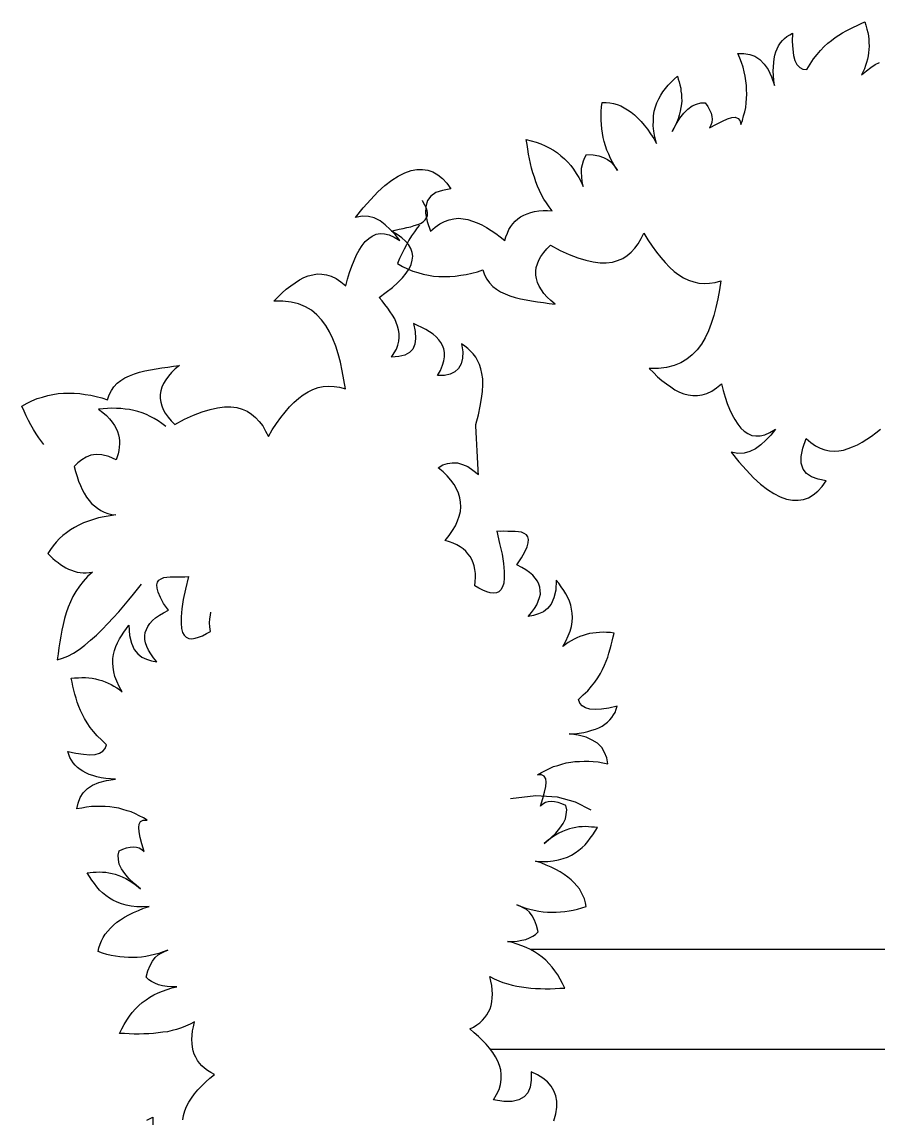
# Model space of a CAD drawing. Extents: x -24232 to 27340, y -23039 to 23489.
# Drawn here: x 4932 to 5360, y -18524 to -17976 of the extents above; entities that cross this region are included whole.
import ezdxf

# ---------------------------------------------------------------- set-up
doc = ezdxf.new("R2010")
doc.units = 0
doc.header["$LTSCALE"] = 10
for name, color, linetype in [('0-PLANTS', 11, 'CONTINUOUS'), ('1', 1, 'CONTINUOUS'), ('3', 3, 'CONTINUOUS')]:
    doc.layers.add(name, color=color, linetype=linetype)

msp = doc.modelspace()

# ---------------------------------------------------------------- linework, layer by layer
at = {"layer": '0-PLANTS', "color": 11}
msp.add_lwpolyline([(5176.25, -18364.2), (5176.25, -18364.2), (5188.95, -18362.69), (5199.6, -18363.41), (5208.61, -18365.84), (5216.43, -18369.88)], dxfattribs=at)
at = {"layer": '1'}
for points in [[(4942.95, -18187.28), (4941.81, -18185.88), (4940.39, -18183.86), (4938.97, -18181.83), (4937.67, -18179.66), (4936.37, -18177.48), (4935.21, -18175.3), (4934.03, -18172.97), (4932.97, -18170.51), (4931.92, -18168.04), (4931.92, -18168.04), (4934.48, -18166.56), (4936.94, -18165.37), (4939.54, -18164.3), (4942.17, -18163.5), (4944.8, -18162.7), (4947.45, -18162.17), (4949.99, -18161.78), (4952.68, -18161.65), (4955.38, -18161.52), (4958.09, -18161.52), (4960.82, -18161.8), (4963.57, -18162.2), (4966.32, -18162.61), (4969.1, -18163.28), (4971.87, -18163.96), (4974.67, -18164.9), (4974.67, -18164.9), (4975.51, -18162.38), (4976.65, -18160.23), (4977.95, -18158.34), (4979.54, -18156.56), (4981.43, -18155.16), (4983.47, -18153.87), (4985.8, -18152.83), (4988.15, -18151.92), (4990.78, -18151.12), (4993.42, -18150.45), (4996.21, -18149.9), (4999, -18149.36), (5001.94, -18148.93), (5004.88, -18148.51), (5007.81, -18148.08), (5010.75, -18147.66), (5010.75, -18147.66), (5008.63, -18149.49), (5006.78, -18151.3), (5005.19, -18153.08), (5003.89, -18154.97), (5002.71, -18156.71), (5001.94, -18158.55), (5001.46, -18160.49), (5001.09, -18162.29), (5001.14, -18164.18), (5001.33, -18166.06), (5001.92, -18167.89), (5002.64, -18169.72), (5003.64, -18171.65), (5005.05, -18173.54), (5006.59, -18175.42), (5008.39, -18177.27), (5008.39, -18177.27), (5013.28, -18174.63), (5017.81, -18172.55), (5022.12, -18170.91), (5026.06, -18169.71), (5029.78, -18168.93), (5033.25, -18168.45), (5036.36, -18168.42), (5039.38, -18168.8), (5042.03, -18169.62), (5044.57, -18170.59), (5046.74, -18172), (5048.8, -18173.69), (5050.62, -18175.68), (5052.34, -18177.94), (5053.81, -18180.51), (5055.16, -18183.22), (5055.16, -18183.22), (5057.13, -18179.91), (5059.26, -18176.72), (5061.41, -18173.8), (5063.57, -18171.01), (5065.76, -18168.49), (5067.97, -18166.24), (5070.33, -18164.11), (5072.6, -18162.4), (5075.03, -18160.94), (5077.49, -18159.75), (5080.1, -18158.82), (5082.62, -18158.3), (5085.31, -18158.03), (5088.03, -18158.17), (5090.78, -18158.57), (5093.7, -18159.37), (5093.7, -18159.37), (5092.98, -18154.84), (5092.14, -18150.45), (5091.17, -18146.08), (5090.09, -18141.99), (5088.88, -18138.04), (5087.44, -18134.39), (5085.74, -18130.91), (5083.94, -18127.7), (5081.77, -18124.93), (5079.34, -18122.33), (5076.69, -18120.15), (5073.68, -18118.42), (5070.28, -18116.99), (5066.53, -18116.01), (5062.43, -18115.6), (5057.83, -18115.65), (5057.83, -18115.65), (5059.92, -18113.55), (5062.02, -18111.45), (5064.14, -18109.61), (5066.41, -18107.9), (5068.55, -18106.33), (5070.71, -18104.9), (5072.9, -18103.74), (5075.12, -18102.84), (5077.37, -18102.35), (5079.64, -18101.99), (5081.94, -18102.03), (5084.27, -18102.34), (5086.65, -18103.06), (5089.07, -18104.31), (5091.39, -18105.84), (5093.9, -18107.89), (5093.9, -18107.89), (5094.79, -18104.55), (5095.81, -18101.2), (5096.86, -18098.12), (5098.06, -18095.16), (5099.28, -18092.46), (5100.66, -18090.02), (5102.06, -18087.72), (5103.63, -18085.8), (5105.38, -18084.28), (5107.15, -18083.02), (5109.09, -18082.15), (5111.09, -18081.82), (5113.26, -18081.87), (5115.62, -18082.45), (5118.17, -18083.56), (5120.9, -18085.18), (5120.9, -18085.18), (5118.59, -18082.3), (5116.16, -18079.69), (5113.63, -18077.37), (5111.01, -18075.46), (5108.15, -18073.98), (5105.23, -18073.19), (5102.1, -18073.09), (5098.78, -18073.69), (5098.78, -18073.69), (5102.63, -18068.84), (5106.42, -18064.67), (5109.98, -18060.94), (5113.45, -18057.75), (5116.98, -18055.1), (5120.16, -18053.03), (5123.38, -18051.35), (5126.52, -18050.23), (5129.45, -18049.67), (5132.29, -18049.66), (5134.91, -18050.08), (5137.42, -18050.91), (5139.88, -18052.43), (5142.22, -18054.23), (5144.35, -18056.59), (5146.39, -18059.37), (5146.39, -18059.37), (5142.27, -18060.19), (5138.99, -18061.32), (5136.46, -18063.06), (5134.78, -18065.26), (5133.85, -18068.19), (5133.78, -18071.59), (5134.59, -18075.7), (5136.29, -18080.55), (5136.29, -18080.55), (5138.67, -18078.55), (5140.93, -18076.84), (5143.25, -18075.66), (5145.62, -18074.89), (5148, -18074.38), (5150.28, -18074.15), (5152.6, -18074.33), (5154.95, -18074.78), (5157.32, -18075.49), (5159.57, -18076.35), (5161.99, -18077.47), (5164.28, -18078.73), (5166.59, -18080.26), (5168.91, -18081.79), (5171.11, -18083.47), (5173.45, -18085.27), (5173.45, -18085.27), (5173.94, -18083.33), (5174.71, -18081.49), (5175.49, -18079.79), (5176.41, -18078.21), (5177.5, -18076.88), (5178.59, -18075.56), (5179.97, -18074.47), (5181.35, -18073.39), (5182.9, -18072.56), (5184.59, -18071.85), (5186.42, -18071.26), (5188.28, -18070.81), (5190.41, -18070.46), (5192.55, -18070.25), (5194.73, -18070.31), (5197.17, -18070.34), (5197.17, -18070.34), (5195.63, -18068.46), (5194.21, -18066.43), (5192.94, -18064.52), (5191.77, -18062.34), (5190.76, -18060.27), (5189.73, -18058.07), (5188.96, -18055.84), (5188.2, -18053.62), (5187.44, -18051.39), (5186.81, -18049.15), (5186.31, -18046.76), (5185.8, -18044.38), (5185.29, -18041.99), (5184.92, -18039.59), (5184.55, -18037.19), (5184.18, -18034.79), (5184.18, -18034.79), (5186.67, -18035.35), (5189.04, -18036.07), (5191.43, -18036.91), (5193.56, -18037.92), (5195.69, -18038.93), (5197.7, -18040.09), (5199.72, -18041.38), (5201.49, -18042.83), (5203.27, -18044.41), (5204.92, -18046.01), (5206.45, -18047.75), (5207.85, -18049.65), (5209.14, -18051.68), (5210.42, -18053.72), (5211.59, -18055.91), (5212.63, -18058.25), (5212.63, -18058.25), (5212.11, -18055.72), (5211.88, -18053.44), (5211.79, -18051.15), (5211.86, -18049.11), (5212.21, -18047.18), (5212.71, -18045.37), (5213.37, -18043.82), (5214.3, -18042.24), (5214.3, -18042.24), (5217.7, -18042.44), (5220.47, -18042.98), (5222.84, -18043.7), (5224.83, -18044.72), (5226.44, -18045.91), (5227.66, -18047.28), (5228.75, -18048.66), (5229.71, -18050.19), (5229.71, -18050.19), (5228.42, -18048.15), (5227.27, -18046.1), (5226.27, -18044.17), (5225.39, -18042.09), (5224.51, -18040.01), (5223.76, -18037.92), (5223.14, -18035.81), (5222.66, -18033.69), (5222.32, -18031.56), (5221.97, -18029.43), (5221.76, -18027.28), (5221.68, -18025.12), (5221.6, -18022.96), (5221.66, -18020.79), (5221.84, -18018.47), (5222.16, -18016.27), (5222.16, -18016.27), (5224.05, -18016.22), (5225.97, -18016.44), (5227.76, -18016.8), (5229.57, -18017.3), (5231.4, -18017.93), (5233.11, -18018.85), (5234.84, -18019.9), (5236.58, -18021.08), (5238.34, -18022.39), (5239.99, -18023.99), (5241.65, -18025.72), (5243.19, -18027.6), (5244.74, -18029.62), (5246.32, -18031.9), (5247.9, -18034.18), (5249.37, -18036.74), (5249.37, -18036.74), (5248.52, -18033.58), (5247.96, -18030.65), (5247.69, -18027.97), (5247.71, -18025.4), (5247.87, -18022.94), (5248.18, -18020.61), (5248.78, -18018.38), (5249.53, -18016.41), (5250.42, -18014.43), (5251.45, -18012.57), (5252.5, -18010.84), (5253.83, -18009.22), (5255.16, -18007.6), (5256.63, -18006.1), (5258.11, -18004.6), (5259.72, -18003.08), (5259.72, -18003.08), (5260.14, -18004.53), (5260.55, -18005.98), (5260.96, -18007.43), (5261.39, -18009.01), (5261.54, -18010.49), (5261.83, -18012.08), (5261.86, -18013.71), (5261.88, -18015.33), (5261.77, -18016.96), (5261.54, -18018.75), (5261.18, -18020.54), (5260.69, -18022.49), (5260.07, -18024.45), (5259.32, -18026.42), (5258.31, -18028.55), (5257.17, -18030.69), (5257.17, -18030.69), (5259.12, -18027.11), (5260.98, -18024.08), (5263.04, -18021.58), (5265, -18019.49), (5267.15, -18017.92), (5269.23, -18017.04), (5271.47, -18016.41), (5273.64, -18016.47), (5273.64, -18016.47), (5274.9, -18018.24), (5275.87, -18019.91), (5276.58, -18021.6), (5277.01, -18023.18), (5277.16, -18024.65), (5277.03, -18026.16), (5276.49, -18027.56), (5275.81, -18028.85), (5275.81, -18028.85), (5279.28, -18027.02), (5282.25, -18025.5), (5284.85, -18024.44), (5286.96, -18023.82), (5288.7, -18023.65), (5290.11, -18024.19), (5291.03, -18025.31), (5291.5, -18027.3), (5291.5, -18027.3), (5292.24, -18025.2), (5292.83, -18022.97), (5293.44, -18020.88), (5293.9, -18018.67), (5294.09, -18016.48), (5294.28, -18014.3), (5294.47, -18012.11), (5294.38, -18009.82), (5294.3, -18007.66), (5293.94, -18005.39), (5293.58, -18003.12), (5293.09, -18000.87), (5292.59, -17998.62), (5291.82, -17996.26), (5290.92, -17994.04), (5290.01, -17991.7), (5290.01, -17991.7), (5292.99, -17991.67), (5295.89, -17992.2), (5298.55, -17993.15), (5301.02, -17994.81), (5303.14, -17997.04), (5305.17, -17999.81), (5306.88, -18003.44), (5308.39, -18007.76), (5308.39, -18007.76), (5308.01, -18005.22), (5307.77, -18002.81), (5307.68, -18000.51), (5307.73, -17998.34), (5307.94, -17996.29), (5308.15, -17994.37), (5308.52, -17992.58), (5309.03, -17990.9), (5309.69, -17989.35), (5310.36, -17987.93), (5311.3, -17986.48), (5312.27, -17985.3), (5313.38, -17984.24), (5314.5, -17983.18), (5315.91, -17982.37), (5317.32, -17981.55), (5317.32, -17981.55), (5317.19, -17985.76), (5317.43, -17989.53), (5317.88, -17992.74), (5318.53, -17995.24), (5319.55, -17997.31), (5320.9, -17998.67), (5322.48, -17999.59), (5324.4, -17999.81), (5324.4, -17999.81), (5326.16, -17997.06), (5327.8, -17994.46), (5329.61, -17992.25), (5331.3, -17990.19), (5333.14, -17988.25), (5335.01, -17986.57), (5336.77, -17985.18), (5338.66, -17983.78), (5340.43, -17982.52), (5342.35, -17981.38), (5344.15, -17980.39), (5346.08, -17979.39), (5347.89, -17978.53), (5349.7, -17977.67), (5351.65, -17976.81), (5353.46, -17975.95), (5353.46, -17975.95), (5354.03, -17977.65), (5354.49, -17979.5), (5354.93, -17981.22), (5355.24, -17982.95), (5355.41, -17984.69), (5355.57, -17986.3), (5355.6, -17988.06), (5355.5, -17989.7), (5355.39, -17991.33), (5355.14, -17992.98), (5354.77, -17994.64), (5354.37, -17996.17), (5353.85, -17997.71), (5353.34, -17999.39), (5352.67, -18000.81), (5351.87, -18002.38), (5351.87, -18002.38), (5354.25, -18000.38), (5356.52, -17998.67), (5358.68, -17997.24), (5360.88, -17996.21)], [(5197.98, -18525.4), (5198.99, -18521.91), (5199.48, -18518.62), (5199.46, -18515.64), (5198.91, -18512.85), (5197.99, -18510.37), (5196.68, -18508.06), (5194.72, -18505.95), (5192.49, -18504), (5189.76, -18502.37), (5186.64, -18500.92), (5186.64, -18500.92), (5186.64, -18505.12), (5186.17, -18508.55), (5184.96, -18511.38), (5183.13, -18513.45), (5180.43, -18514.93), (5177.12, -18515.67), (5172.92, -18515.67), (5167.84, -18514.95), (5167.84, -18514.95), (5169.33, -18512.23), (5170.57, -18509.67), (5171.27, -18507.17), (5171.57, -18504.7), (5171.6, -18502.26), (5171.38, -18499.98), (5170.75, -18497.74), (5169.86, -18495.53), (5168.7, -18493.34), (5167.41, -18491.3), (5165.85, -18489.15), (5164.16, -18487.15), (5162.21, -18485.17), (5160.25, -18483.2), (5158.18, -18481.37), (5155.96, -18479.42), (5155.96, -18479.42), (5157.77, -18478.57), (5159.42, -18477.46), (5160.94, -18476.36), (5162.31, -18475.14), (5163.39, -18473.82), (5164.48, -18472.49), (5165.28, -18470.92), (5166.07, -18469.36), (5166.58, -18467.68), (5166.95, -18465.89), (5167.17, -18463.97), (5167.25, -18462.06), (5167.17, -18459.91), (5166.96, -18457.76), (5166.48, -18455.64), (5165.98, -18453.25), (5165.98, -18453.25), (5168.12, -18454.4), (5170.39, -18455.39), (5172.5, -18456.27), (5174.88, -18456.98), (5177.1, -18457.58), (5179.46, -18458.16), (5181.79, -18458.47), (5184.12, -18458.78), (5186.46, -18459.1), (5188.78, -18459.27), (5191.22, -18459.3), (5193.66, -18459.34), (5196.1, -18459.37), (5198.53, -18459.26), (5200.95, -18459.16), (5203.38, -18459.06), (5203.38, -18459.06), (5202.34, -18456.72), (5201.18, -18454.54), (5199.88, -18452.36), (5198.47, -18450.47), (5197.07, -18448.57), (5195.54, -18446.83), (5193.88, -18445.1), (5192.12, -18443.64), (5190.22, -18442.21), (5188.33, -18440.9), (5186.32, -18439.75), (5184.19, -18438.74), (5181.94, -18437.87), (5179.68, -18437.01), (5177.31, -18436.3), (5174.82, -18435.73), (5174.82, -18435.73), (5177.39, -18435.75), (5179.67, -18435.52), (5181.94, -18435.16), (5183.93, -18434.7), (5185.75, -18433.98), (5187.43, -18433.14), (5188.82, -18432.19), (5190.19, -18430.97), (5190.19, -18430.97), (5189.33, -18427.67), (5188.26, -18425.07), (5187.1, -18422.88), (5185.71, -18421.12), (5184.22, -18419.77), (5182.64, -18418.85), (5181.07, -18418.05), (5179.38, -18417.41), (5179.38, -18417.41), (5181.64, -18418.27), (5183.87, -18419), (5185.96, -18419.6), (5188.18, -18420.06), (5190.39, -18420.52), (5192.59, -18420.85), (5194.77, -18421.04), (5196.94, -18421.1), (5199.1, -18421.02), (5201.26, -18420.94), (5203.41, -18420.73), (5205.54, -18420.39), (5207.67, -18420.04), (5209.79, -18419.57), (5212.03, -18418.94), (5214.13, -18418.19), (5214.13, -18418.19), (5213.81, -18416.33), (5213.22, -18414.49), (5212.51, -18412.8), (5211.67, -18411.12), (5210.7, -18409.46), (5209.46, -18407.95), (5208.1, -18406.46), (5206.6, -18404.98), (5204.97, -18403.52), (5203.08, -18402.22), (5201.06, -18400.92), (5198.91, -18399.78), (5196.64, -18398.65), (5194.09, -18397.55), (5191.54, -18396.44), (5188.74, -18395.5), (5188.74, -18395.5), (5192.01, -18395.72), (5194.99, -18395.7), (5197.67, -18395.43), (5200.2, -18394.92), (5202.57, -18394.28), (5204.8, -18393.52), (5206.86, -18392.5), (5208.65, -18391.38), (5210.42, -18390.12), (5212.05, -18388.74), (5213.54, -18387.38), (5214.87, -18385.76), (5216.2, -18384.14), (5217.38, -18382.39), (5218.56, -18380.65), (5219.73, -18378.78), (5219.73, -18378.78), (5218.23, -18378.65), (5216.73, -18378.53), (5215.23, -18378.41), (5213.59, -18378.3), (5212.12, -18378.44), (5210.5, -18378.47), (5208.9, -18378.76), (5207.3, -18379.05), (5205.72, -18379.48), (5204.02, -18380.05), (5202.33, -18380.76), (5200.51, -18381.61), (5198.72, -18382.6), (5196.93, -18383.73), (5195.04, -18385.13), (5193.16, -18386.67), (5193.16, -18386.67), (5196.29, -18384.06), (5198.89, -18381.64), (5200.95, -18379.13), (5202.61, -18376.8), (5203.73, -18374.39), (5204.19, -18372.18), (5204.37, -18369.86), (5203.89, -18367.74), (5203.89, -18367.74), (5201.91, -18366.85), (5200.09, -18366.22), (5198.29, -18365.85), (5196.65, -18365.74), (5195.18, -18365.89), (5193.73, -18366.3), (5192.45, -18367.1), (5191.33, -18368.03), (5191.33, -18368.03), (5192.45, -18364.26), (5193.35, -18361.06), (5193.89, -18358.3), (5194.08, -18356.11), (5193.91, -18354.37), (5193.11, -18353.09), (5191.82, -18352.41), (5189.78, -18352.34), (5189.78, -18352.34), (5191.7, -18351.2), (5193.77, -18350.18), (5195.7, -18349.18), (5197.78, -18348.3), (5199.89, -18347.69), (5202, -18347.07), (5204.1, -18346.46), (5206.37, -18346.1), (5208.5, -18345.76), (5210.8, -18345.67), (5213.09, -18345.58), (5215.39, -18345.62), (5217.7, -18345.67), (5220.17, -18345.97), (5222.51, -18346.41), (5224.99, -18346.85), (5224.99, -18346.85), (5224.44, -18343.92), (5223.35, -18341.18), (5221.9, -18338.76), (5219.8, -18336.66), (5217.2, -18335.02), (5214.08, -18333.57), (5210.19, -18332.59), (5205.66, -18331.95), (5205.66, -18331.95), (5208.22, -18331.84), (5210.63, -18331.6), (5212.9, -18331.24), (5215.02, -18330.76), (5216.99, -18330.16), (5218.83, -18329.58), (5220.52, -18328.87), (5222.06, -18328.04), (5223.46, -18327.09), (5224.72, -18326.16), (5225.96, -18324.95), (5226.93, -18323.77), (5227.75, -18322.47), (5228.57, -18321.17), (5229.09, -18319.63), (5229.62, -18318.09), (5229.62, -18318.09), (5225.51, -18319.04), (5221.77, -18319.54), (5218.54, -18319.72), (5215.95, -18319.57), (5213.73, -18318.98), (5212.13, -18317.91), (5210.91, -18316.54), (5210.33, -18314.71), (5210.33, -18314.71), (5212.68, -18312.44), (5214.91, -18310.33), (5216.72, -18308.12), (5218.42, -18306.06), (5219.96, -18303.87), (5221.24, -18301.72), (5222.26, -18299.72), (5223.27, -18297.59), (5224.16, -18295.61), (5224.9, -18293.5), (5225.52, -18291.55), (5226.13, -18289.46), (5226.61, -18287.51), (5227.1, -18285.57), (5227.57, -18283.49), (5228.06, -18281.55), (5228.06, -18281.55), (5226.28, -18281.32), (5224.37, -18281.23), (5222.6, -18281.14), (5220.85, -18281.17), (5219.1, -18281.34), (5217.49, -18281.5), (5215.76, -18281.81), (5214.18, -18282.23), (5212.6, -18282.66), (5211.03, -18283.22), (5209.47, -18283.92), (5208.05, -18284.6), (5206.64, -18285.41), (5205.09, -18286.24), (5203.83, -18287.18), (5202.45, -18288.26), (5202.45, -18288.26), (5203.94, -18285.54), (5205.18, -18282.98), (5206.16, -18280.58), (5206.74, -18278.23), (5207.06, -18275.89), (5207.25, -18273.71), (5207.17, -18271.55), (5206.84, -18269.55), (5206.37, -18267.56), (5205.77, -18265.59), (5204.92, -18263.78), (5203.92, -18261.85), (5202.94, -18260.18), (5201.68, -18258.41), (5200.43, -18256.64), (5199.18, -18255), (5199.18, -18255), (5198.87, -18260.04), (5197.89, -18263.93), (5196.57, -18267.04), (5194.76, -18269.25), (5192.76, -18270.93), (5190.29, -18271.99), (5187.79, -18272.77), (5185.12, -18273.17), (5185.12, -18273.17), (5186.83, -18271.24), (5188.26, -18269.21), (5189.43, -18267.33), (5190.19, -18265.5), (5190.83, -18263.67), (5191.2, -18262.01), (5191.17, -18260.26), (5191.01, -18258.65), (5190.45, -18257.08), (5189.75, -18255.52), (5188.66, -18254), (5187.44, -18252.63), (5185.82, -18251.3), (5183.92, -18249.86), (5181.91, -18248.71), (5179.48, -18247.46), (5179.48, -18247.46), (5181.85, -18243.97), (5183.45, -18240.97), (5184.56, -18238.43), (5185.16, -18236.34), (5185.27, -18234.7), (5184.87, -18233.39), (5184.23, -18232.37), (5183.08, -18231.67), (5181.81, -18231.11), (5180.29, -18230.86), (5178.66, -18230.75), (5176.75, -18230.66), (5174.86, -18230.71), (5172.96, -18230.63), (5171.2, -18230.67), (5169.43, -18230.57), (5169.43, -18230.57), (5170.85, -18236.79), (5172.05, -18242.09), (5172.78, -18246.76), (5173.03, -18250.66), (5173.08, -18253.91), (5172.92, -18256.5), (5172.3, -18258.45), (5171.5, -18259.89), (5170.52, -18260.93), (5169.21, -18261.46), (5167.74, -18261.61), (5166.09, -18261.36), (5164.42, -18260.85), (5162.45, -18260.1), (5160.45, -18259.08), (5158.44, -18257.92), (5158.44, -18257.92), (5158.63, -18255.73), (5158.84, -18253.68), (5158.77, -18251.66), (5158.45, -18249.79), (5158.14, -18247.93), (5157.58, -18246.36), (5156.87, -18244.67), (5156.05, -18243.26), (5154.97, -18241.87), (5153.9, -18240.63), (5152.56, -18239.4), (5151.11, -18238.46), (5149.38, -18237.41), (5147.68, -18236.63), (5145.71, -18235.88), (5143.62, -18235.27), (5143.62, -18235.27), (5145.68, -18232.77), (5147.33, -18230.3), (5148.72, -18227.86), (5149.83, -18225.45), (5150.68, -18223.07), (5151.26, -18220.71), (5151.44, -18218.39), (5151.35, -18216.1), (5151, -18213.83), (5150.23, -18211.6), (5149.34, -18209.39), (5148.04, -18207.21), (5146.48, -18205.06), (5144.65, -18202.94), (5142.56, -18200.98), (5140.05, -18198.92), (5140.05, -18198.92), (5142.35, -18197.48), (5144.71, -18196.71), (5147.11, -18196.34), (5149.7, -18196.49), (5152.2, -18197.19), (5154.88, -18198.28), (5157.5, -18200.06), (5160.28, -18202.22), (5160.28, -18202.22), (5160.12, -18200.61), (5160.11, -18199.12), (5159.95, -18197.51), (5159.93, -18195.89), (5159.79, -18194.41), (5159.76, -18192.79), (5159.62, -18191.32), (5159.59, -18189.69), (5159.44, -18188.08), (5159.42, -18186.6), (5159.27, -18184.99), (5159.24, -18183.36), (5159.1, -18181.89), (5159.07, -18180.27), (5158.93, -18178.79), (5158.9, -18177.17), (5158.9, -18177.17), (5160.2, -18172.44), (5161.13, -18168.15), (5161.84, -18164.29), (5162.3, -18160.72), (5162.39, -18157.46), (5162.36, -18154.49), (5161.97, -18151.82), (5161.46, -18149.43), (5160.7, -18147.2), (5159.83, -18145.26), (5158.86, -18143.59), (5157.61, -18141.95), (5156.26, -18140.6), (5154.91, -18139.24), (5153.44, -18138.03), (5151.84, -18136.97), (5151.84, -18136.97), (5152.36, -18140.84), (5152.27, -18144.1), (5151.6, -18146.88), (5150.33, -18149.17), (5148.47, -18150.84), (5146.14, -18152.02), (5143.23, -18152.71), (5139.72, -18152.78), (5139.72, -18152.78), (5141.23, -18150.2), (5142.33, -18147.65), (5142.92, -18145.43), (5143.26, -18143.36), (5143.33, -18141.32), (5143.01, -18139.46), (5142.31, -18137.77), (5141.48, -18136.23), (5140.39, -18134.84), (5139.04, -18133.49), (5137.56, -18132.14), (5135.82, -18130.96), (5133.94, -18129.79), (5131.94, -18128.77), (5129.81, -18127.76), (5127.68, -18126.75), (5127.68, -18126.75), (5128.61, -18130.72), (5128.82, -18134.22), (5128.43, -18137.1), (5127.45, -18139.5), (5125.73, -18141.29), (5123.42, -18142.6), (5120.37, -18143.31), (5116.74, -18143.53), (5116.74, -18143.53), (5118.16, -18141.49), (5119.19, -18139.5), (5119.94, -18137.53), (5120.43, -18135.58), (5120.64, -18133.67), (5120.59, -18131.78), (5120.28, -18129.91), (5119.82, -18128.06), (5119.1, -18126.24), (5118.38, -18124.41), (5117.26, -18122.63), (5116.13, -18120.84), (5114.88, -18119.07), (5113.47, -18117.17), (5112.08, -18115.42), (5110.56, -18113.67), (5110.56, -18113.67), (5114.1, -18111.15), (5117.24, -18108.68), (5119.98, -18106.24), (5122.19, -18103.86), (5124.13, -18101.64), (5125.53, -18099.33), (5126.54, -18097.2), (5127.15, -18095.11), (5127.35, -18093.06), (5127.04, -18091.2), (5126.44, -18089.23), (5125.3, -18087.31), (5123.77, -18085.56), (5121.85, -18083.85), (5119.52, -18082.19), (5116.78, -18080.56), (5116.78, -18080.56), (5118.63, -18080.11), (5120.62, -18079.64), (5122.6, -18079.17), (5124.46, -18078.72), (5126.45, -18078.39), (5128.16, -18077.82), (5129.86, -18077.24), (5131.3, -18076.7), (5132.57, -18075.89), (5133.57, -18074.98), (5134.28, -18073.97), (5134.7, -18072.71), (5134.69, -18071.22), (5134.38, -18069.49), (5133.51, -18067.54), (5132.22, -18065.37), (5132.22, -18065.37), (5132.29, -18065.25)], [(5130.78, -18077.53), (5129.64, -18078.92), (5128.22, -18080.95), (5126.8, -18082.98), (5125.5, -18085.15), (5124.2, -18087.33), (5123.04, -18089.51), (5121.86, -18091.83), (5120.8, -18094.3), (5119.75, -18096.77), (5119.75, -18096.77), (5122.31, -18098.24), (5124.77, -18099.43), (5127.37, -18100.5), (5130, -18101.3), (5132.63, -18102.11), (5135.28, -18102.64), (5137.82, -18103.02), (5140.51, -18103.16), (5143.21, -18103.29), (5145.92, -18103.28), (5148.65, -18103.01), (5151.4, -18102.61), (5154.15, -18102.2), (5156.92, -18101.53), (5159.7, -18100.85), (5162.5, -18099.91), (5162.5, -18099.91), (5163.33, -18102.43), (5164.48, -18104.57), (5165.78, -18106.46), (5167.36, -18108.25), (5169.26, -18109.65), (5171.3, -18110.94), (5173.63, -18111.98), (5175.98, -18112.89), (5178.61, -18113.69), (5181.25, -18114.36), (5184.04, -18114.9), (5186.83, -18115.45), (5189.77, -18115.87), (5192.7, -18116.3), (5195.64, -18116.73), (5198.58, -18117.15), (5198.58, -18117.15), (5196.46, -18115.32), (5194.61, -18113.51), (5193.02, -18111.73), (5191.72, -18109.84), (5190.54, -18108.1), (5189.77, -18106.26), (5189.28, -18104.32), (5188.92, -18102.52), (5188.97, -18100.63), (5189.16, -18098.75), (5189.74, -18096.91), (5190.47, -18095.09), (5191.47, -18093.16), (5192.88, -18091.26), (5194.41, -18089.39), (5196.22, -18087.53), (5196.22, -18087.53), (5201.11, -18090.18), (5205.64, -18092.25), (5209.95, -18093.9), (5213.89, -18095.1), (5217.61, -18095.87), (5221.08, -18096.35), (5224.19, -18096.39), (5227.21, -18096.01), (5229.86, -18095.19), (5232.4, -18094.22), (5234.57, -18092.81), (5236.63, -18091.12), (5238.45, -18089.13), (5240.16, -18086.86), (5241.64, -18084.3), (5242.99, -18081.59), (5242.99, -18081.59), (5244.96, -18084.9), (5247.09, -18088.09), (5249.23, -18091.01), (5251.4, -18093.8), (5253.59, -18096.31), (5255.8, -18098.56), (5258.16, -18100.69), (5260.43, -18102.41), (5262.86, -18103.87), (5265.32, -18105.06), (5267.93, -18105.99), (5270.45, -18106.51), (5273.14, -18106.78), (5275.86, -18106.64), (5278.61, -18106.23), (5281.53, -18105.44), (5281.53, -18105.44), (5280.81, -18109.97), (5279.97, -18114.36), (5279, -18118.73), (5277.92, -18122.82), (5276.71, -18126.76), (5275.27, -18130.41), (5273.57, -18133.9), (5271.76, -18137.11), (5269.6, -18139.87), (5267.17, -18142.48), (5264.52, -18144.65), (5261.5, -18146.39), (5258.11, -18147.81), (5254.36, -18148.8), (5250.26, -18149.2), (5245.66, -18149.16), (5245.66, -18149.16), (5247.75, -18151.26), (5249.85, -18153.36), (5251.97, -18155.2), (5254.24, -18156.91), (5256.38, -18158.48), (5258.54, -18159.91), (5260.73, -18161.07), (5262.94, -18161.97), (5265.2, -18162.46), (5267.46, -18162.82), (5269.77, -18162.78), (5272.1, -18162.47), (5274.48, -18161.75), (5276.9, -18160.5), (5279.22, -18158.97), (5281.72, -18156.92), (5281.72, -18156.92), (5282.61, -18160.25), (5283.64, -18163.61), (5284.69, -18166.69), (5285.88, -18169.65), (5287.11, -18172.34), (5288.49, -18174.78), (5289.89, -18177.09), (5291.46, -18179), (5293.21, -18180.53), (5294.98, -18181.79), (5296.92, -18182.66), (5298.92, -18182.99), (5301.09, -18182.93), (5303.45, -18182.35), (5306, -18181.25), (5308.73, -18179.63), (5308.73, -18179.63), (5306.42, -18182.51), (5303.99, -18185.12), (5301.46, -18187.44), (5298.83, -18189.35), (5295.98, -18190.82), (5293.06, -18191.62), (5289.93, -18191.72), (5286.61, -18191.12), (5286.61, -18191.12), (5290.46, -18195.97), (5294.25, -18200.13), (5297.81, -18203.87), (5301.28, -18207.06), (5304.81, -18209.71), (5307.99, -18211.78), (5311.21, -18213.45), (5314.35, -18214.58), (5317.28, -18215.14), (5320.12, -18215.15), (5322.73, -18214.73), (5325.25, -18213.89), (5327.71, -18212.38), (5330.05, -18210.58), (5332.18, -18208.21), (5334.21, -18205.43), (5334.21, -18205.43), (5330.1, -18204.62), (5326.82, -18203.49), (5324.29, -18201.75), (5322.61, -18199.55), (5321.68, -18196.61), (5321.61, -18193.22), (5322.42, -18189.1), (5324.12, -18184.26), (5324.12, -18184.26), (5326.49, -18186.26), (5328.76, -18187.97), (5331.08, -18189.15), (5333.44, -18189.92), (5335.83, -18190.43), (5338.11, -18190.65), (5340.43, -18190.48), (5342.78, -18190.03), (5345.15, -18189.32), (5347.4, -18188.46), (5349.81, -18187.34), (5352.11, -18186.08), (5354.42, -18184.55), (5356.74, -18183.01), (5358.94, -18181.34), (5361.28, -18179.54)], [(5003.87, -18178.31), (5003.87, -18178.31), (5001.96, -18176.73), (5000.09, -18175.46), (4998.06, -18174.27), (4996.12, -18173.26), (4994.17, -18172.24), (4992.02, -18171.44), (4989.96, -18170.81), (4987.86, -18170.31), (4985.76, -18169.8), (4983.58, -18169.56), (4981.4, -18169.32), (4979.18, -18169.2), (4976.96, -18169.08), (4974.79, -18169.27), (4972.49, -18169.41), (4970.19, -18169.55), (4970.19, -18169.55), (4972.36, -18171.2), (4974.28, -18172.77), (4975.77, -18174.36), (4977.09, -18176.03), (4978.28, -18177.66), (4979.08, -18179.18), (4979.72, -18180.78), (4980.23, -18182.35), (4980.61, -18183.87), (4980.69, -18185.45), (4980.64, -18186.98), (4980.55, -18188.65), (4980.34, -18190.27), (4979.99, -18191.86), (4979.52, -18193.4), (4979.05, -18194.95), (4979.05, -18194.95), (4975.34, -18193.25), (4971.91, -18192.48), (4969.01, -18192.3), (4966.37, -18192.62), (4964.1, -18193.62), (4961.87, -18194.91), (4959.86, -18196.41), (4958.03, -18198.24), (4958.03, -18198.24), (4958.69, -18200.7), (4959.47, -18203.19), (4960.17, -18205.52), (4961.2, -18207.67), (4962.11, -18209.78), (4963.09, -18211.63), (4964.2, -18213.52), (4965.52, -18215.19), (4966.76, -18216.7), (4968.19, -18217.98), (4969.67, -18219.14), (4971.32, -18220.21), (4973.04, -18221.02), (4974.94, -18221.74), (4976.91, -18222.2), (4978.96, -18222.41), (4978.96, -18222.41), (4975.99, -18222.91), (4973.02, -18223.41), (4970.3, -18223.98), (4967.68, -18224.73), (4965.14, -18225.65), (4962.78, -18226.47), (4960.46, -18227.6), (4958.27, -18228.76), (4956.21, -18229.96), (4954.24, -18231.33), (4952.4, -18232.74), (4950.65, -18234.32), (4948.99, -18236.06), (4947.59, -18237.89), (4946.18, -18239.71), (4944.87, -18241.71), (4944.87, -18241.71), (4946.05, -18242.91), (4947.36, -18244.16), (4948.58, -18245.24), (4949.97, -18246.23), (4951.23, -18247.18), (4952.53, -18248), (4953.95, -18248.86), (4955.29, -18249.55), (4956.67, -18250.11), (4958.09, -18250.55), (4959.63, -18251.02), (4961.13, -18251.2), (4962.63, -18251.37), (4964.03, -18251.38), (4965.61, -18251.3), (4967.22, -18251.09), (4967.22, -18251.09), (4964.72, -18253.28), (4962.56, -18255.72), (4960.7, -18258.11), (4958.93, -18260.67), (4957.42, -18263.31), (4956.21, -18265.9), (4955.08, -18268.65), (4954.09, -18271.45), (4953.22, -18274.28), (4952.48, -18277.16), (4951.87, -18280.07), (4951.39, -18283.02), (4950.91, -18285.98), (4950.43, -18288.93), (4950.07, -18291.92), (4949.59, -18294.88), (4949.59, -18294.88), (4952.22, -18294.13), (4954.92, -18293.12), (4957.65, -18291.57), (4960.63, -18289.66), (4963.39, -18287.54), (4966.27, -18285.04), (4969.15, -18282.54), (4971.98, -18279.74), (4974.85, -18276.82), (4977.59, -18273.85), (4980.33, -18270.88), (4982.81, -18267.84), (4985.39, -18264.96), (4987.66, -18262.13), (4989.73, -18259.52), (4991.75, -18257.04)], [(5012.47, -18524.97), (5012.7, -18522.69), (5013.33, -18520.45), (5014.23, -18518.24), (5015.4, -18516.05), (5016.69, -18514.02), (5018.26, -18511.87), (5019.95, -18509.88), (5021.91, -18507.9), (5023.86, -18505.93), (5025.94, -18504.11), (5028.17, -18502.17), (5028.17, -18502.17), (5026.36, -18501.31), (5024.71, -18500.2), (5023.2, -18499.1), (5021.83, -18497.87), (5020.74, -18496.55), (5019.66, -18495.22), (5018.87, -18493.65), (5018.08, -18492.08), (5017.57, -18490.4), (5017.21, -18488.61), (5016.99, -18486.69), (5016.91, -18484.79), (5017, -18482.63), (5017.21, -18480.48), (5017.69, -18478.36), (5018.2, -18475.98), (5018.2, -18475.98), (5016.06, -18477.11), (5013.79, -18478.11), (5011.67, -18478.98), (5009.3, -18479.69), (5007.07, -18480.28), (5004.71, -18480.85), (5002.38, -18481.16), (5000.05, -18481.47), (4997.71, -18481.77), (4995.39, -18481.95), (4992.95, -18481.97), (4990.51, -18482), (4988.07, -18482.02), (4985.64, -18481.92), (4983.22, -18481.81), (4980.79, -18481.7), (4980.79, -18481.7), (4981.84, -18479.37), (4983, -18477.18), (4984.31, -18475.01), (4985.72, -18473.12), (4987.12, -18471.23), (4988.65, -18469.49), (4990.32, -18467.76), (4992.09, -18466.31), (4993.99, -18464.88), (4995.88, -18463.58), (4997.9, -18462.42), (5000.03, -18461.42), (5002.28, -18460.56), (5004.53, -18459.7), (5006.91, -18458.99), (5009.4, -18458.43), (5009.4, -18458.43), (5006.83, -18458.44), (5004.55, -18458.22), (5002.28, -18457.85), (5000.3, -18457.38), (4998.47, -18456.66), (4996.8, -18455.81), (4995.4, -18454.86), (4994.04, -18453.64), (4994.04, -18453.64), (4994.91, -18450.34), (4995.98, -18447.74), (4997.15, -18445.55), (4998.55, -18443.8), (5000.04, -18442.46), (5001.62, -18441.53), (5003.19, -18440.74), (5004.88, -18440.1), (5004.88, -18440.1), (5002.62, -18440.96), (5000.38, -18441.68), (4998.29, -18442.28), (4996.08, -18442.74), (4993.87, -18443.19), (4991.67, -18443.51), (4989.48, -18443.7), (4987.31, -18443.75), (4985.15, -18443.67), (4982.99, -18443.59), (4980.85, -18443.38), (4978.71, -18443.03), (4976.58, -18442.68), (4974.46, -18442.19), (4972.22, -18441.56), (4970.13, -18440.81), (4970.13, -18440.81), (4970.46, -18438.95), (4971.05, -18437.11), (4971.76, -18435.42), (4972.6, -18433.74), (4973.58, -18432.08), (4974.82, -18430.58), (4976.19, -18429.09), (4977.69, -18427.62), (4979.32, -18426.16), (4981.22, -18424.86), (4983.24, -18423.57), (4985.39, -18422.43), (4987.67, -18421.31), (4990.22, -18420.21), (4992.76, -18419.11), (4995.57, -18418.17), (4995.57, -18418.17), (4992.29, -18418.39), (4989.32, -18418.36), (4986.64, -18418.09), (4984.12, -18417.56), (4981.74, -18416.92), (4979.52, -18416.15), (4977.45, -18415.13), (4975.67, -18414.01), (4973.9, -18412.75), (4972.28, -18411.36), (4970.79, -18410), (4969.46, -18408.37), (4968.14, -18406.75), (4966.96, -18405.01), (4965.78, -18403.26), (4964.61, -18401.38), (4964.61, -18401.38), (4966.11, -18401.26), (4967.62, -18401.14), (4969.12, -18401.02), (4970.75, -18400.92), (4972.23, -18401.07), (4973.85, -18401.09), (4975.45, -18401.39), (4977.04, -18401.68), (4978.62, -18402.11), (4980.33, -18402.69), (4982.02, -18403.4), (4983.83, -18404.26), (4985.62, -18405.25), (4987.41, -18406.38), (4989.3, -18407.79), (4991.17, -18409.33), (4991.17, -18409.33), (4988.05, -18406.72), (4985.45, -18404.29), (4983.4, -18401.78), (4981.74, -18399.45), (4980.62, -18397.03), (4980.17, -18394.82), (4980, -18392.5), (4980.48, -18390.38), (4980.48, -18390.38), (4982.46, -18389.5), (4984.29, -18388.87), (4986.09, -18388.51), (4987.72, -18388.4), (4989.2, -18388.55), (4990.64, -18388.96), (4991.92, -18389.77), (4993.04, -18390.7), (4993.04, -18390.7), (4991.93, -18386.93), (4991.04, -18383.72), (4990.5, -18380.96), (4990.31, -18378.77), (4990.49, -18377.03), (4991.29, -18375.76), (4992.58, -18375.07), (4994.62, -18375.01), (4994.62, -18375.01), (4992.7, -18373.87), (4990.64, -18372.85), (4988.71, -18371.84), (4986.63, -18370.95), (4984.52, -18370.34), (4982.42, -18369.72), (4980.31, -18369.1), (4978.05, -18368.74), (4975.92, -18368.39), (4973.62, -18368.29), (4971.33, -18368.2), (4969.02, -18368.24), (4966.72, -18368.28), (4964.25, -18368.57), (4961.9, -18369.01), (4959.42, -18369.44), (4959.42, -18369.44), (4959.99, -18366.52), (4961.07, -18363.78), (4962.54, -18361.36), (4964.64, -18359.27), (4967.24, -18357.63), (4970.37, -18356.18), (4974.26, -18355.22), (4978.79, -18354.59), (4978.79, -18354.59), (4976.23, -18354.47), (4973.82, -18354.23), (4971.55, -18353.86), (4969.43, -18353.38), (4967.46, -18352.78), (4965.62, -18352.19), (4963.93, -18351.47), (4962.39, -18350.64), (4961, -18349.69), (4959.74, -18348.75), (4958.51, -18347.54), (4957.54, -18346.36), (4956.72, -18345.06), (4955.91, -18343.76), (4955.38, -18342.22), (4954.86, -18340.68), (4954.86, -18340.68), (4958.96, -18341.63), (4962.71, -18342.14), (4965.94, -18342.33), (4968.52, -18342.18), (4970.75, -18341.59), (4972.35, -18340.54), (4973.57, -18339.17), (4974.16, -18337.33), (4974.16, -18337.33), (4971.81, -18335.06), (4969.59, -18332.94), (4967.78, -18330.73), (4966.09, -18328.67), (4964.55, -18326.48), (4963.28, -18324.32), (4962.26, -18322.32), (4961.25, -18320.19), (4960.37, -18318.2), (4959.63, -18316.1), (4959.02, -18314.14), (4958.41, -18312.05), (4957.93, -18310.1), (4957.45, -18308.16), (4956.98, -18306.08), (4956.5, -18304.14), (4956.5, -18304.14), (4958.28, -18303.91), (4960.19, -18303.83), (4961.96, -18303.74), (4963.71, -18303.78), (4965.46, -18303.95), (4967.07, -18304.11), (4968.8, -18304.42), (4970.38, -18304.85), (4971.96, -18305.28), (4973.53, -18305.85), (4975.08, -18306.54), (4976.5, -18307.23), (4977.91, -18308.05), (4979.45, -18308.88), (4980.71, -18309.82), (4982.09, -18310.9), (4982.09, -18310.9), (4980.61, -18308.18), (4979.37, -18305.62), (4978.4, -18303.22), (4977.82, -18300.86), (4977.51, -18298.53), (4977.33, -18296.34), (4977.41, -18294.18), (4977.74, -18292.18), (4978.21, -18290.2), (4978.82, -18288.23), (4979.68, -18286.42), (4980.68, -18284.49), (4981.66, -18282.83), (4982.92, -18281.06), (4984.19, -18279.29), (4985.43, -18277.65), (4985.43, -18277.65), (4985.74, -18282.69), (4986.7, -18286.58), (4988.02, -18289.69), (4989.83, -18291.91), (4991.82, -18293.6), (4994.29, -18294.66), (4996.78, -18295.45), (4999.45, -18295.85), (4999.45, -18295.85), (4997.75, -18293.92), (4996.33, -18291.88), (4995.16, -18290.01), (4994.4, -18288.17), (4993.77, -18286.34), (4993.4, -18284.68), (4993.44, -18282.92), (4993.6, -18281.32), (4994.16, -18279.75), (4994.86, -18278.19), (4995.96, -18276.68), (4997.18, -18275.31), (4998.8, -18273.98), (5000.71, -18272.55), (5002.72, -18271.4), (5005.15, -18270.15), (5005.15, -18270.15), (5002.79, -18266.66), (5001.2, -18263.66), (5000.1, -18261.11), (4999.49, -18259.02), (4999.39, -18257.38), (4999.79, -18256.07), (5000.43, -18255.05), (5001.59, -18254.35), (5002.86, -18253.8), (5004.38, -18253.55), (5006.01, -18253.44), (5007.92, -18253.36), (5009.81, -18253.42), (5011.71, -18253.34), (5013.47, -18253.38), (5015.24, -18253.29), (5015.24, -18253.29), (5013.8, -18259.51), (5012.59, -18264.8), (5011.85, -18269.47), (5011.6, -18273.37), (5011.54, -18276.62), (5011.69, -18279.2), (5012.3, -18281.16), (5013.11, -18282.6), (5014.09, -18283.64), (5015.39, -18284.18), (5016.86, -18284.33), (5018.51, -18284.09), (5020.19, -18283.58), (5022.16, -18282.83), (5024.16, -18281.81), (5026.17, -18280.66), (5026.17, -18280.66), (5025.98, -18278.47), (5025.78, -18276.42), (5025.85, -18274.4), (5026.17, -18272.53), (5026.43, -18271.05)], [(4994.32, -18525.04), (4997.44, -18523.6), (4997.44, -18523.6), (4997.43, -18527.79)]]:
    msp.add_lwpolyline(points, dxfattribs=at)
at = {"layer": '3'}
for p, q in [((5186.03, -18439.61), (6435.11, -18439.61)), ((5166.18, -18489.61), (6456.89, -18489.61))]:
    msp.add_line(p, q, dxfattribs=at)

doc.saveas('drawing.dxf')
